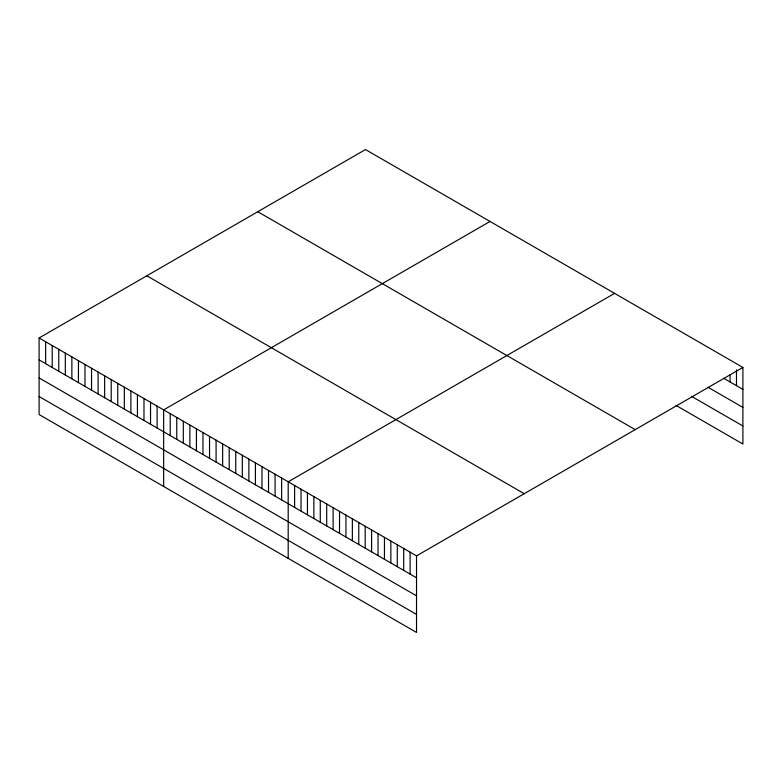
<?xml version="1.0" encoding="UTF-8"?>
<svg xmlns="http://www.w3.org/2000/svg" width="782" height="782" viewBox="0 0 782 782"><rect width="100%" height="100%" fill="white"/><g stroke="black" fill="none" stroke-linecap="round" stroke-linejoin="round"><path stroke-width="1.17" d="M39.1 337.98L416.523 555.875L416.523 632.452L39.1 414.558L39.1 337.98L365.477 149.548L742.9 367.442L742.9 444.02L675.99 405.389M490.031 221.453L163.653 409.885L163.653 486.463M614.574 293.358L288.196 481.79L288.196 558.368M416.523 555.875L742.9 367.442M723.653 378.253L742.9 389.368M708.072 387.295L742.9 407.402M691.571 396.357L742.9 425.985M257.777 211.727L635.199 429.631M146.801 275.792L524.223 493.696M39.1 359.896L416.523 577.8M39.1 377.941L416.523 595.835M39.1 396.523L416.523 614.417M736.488 369.827L736.488 385.663M730.065 374.656L730.065 381.958M410.11 552.17L410.11 574.096M403.688 548.465L403.688 570.391M397.276 544.761L397.276 566.686M390.853 541.056L390.853 562.981M384.441 537.361L384.441 559.277M378.029 533.656L378.029 555.572M371.606 529.952L371.606 551.877M365.194 526.247L365.194 548.172M358.772 522.542L358.772 544.467M352.359 518.837L352.359 540.763M345.947 515.133L345.947 537.058M339.525 511.428L339.525 533.353M333.112 507.723L333.112 529.649M326.7 504.019L326.7 525.944M320.278 500.314L320.278 522.239M313.865 496.609L313.865 518.534M307.443 492.904L307.443 514.83M301.031 489.2L301.031 511.125M294.618 485.495L294.618 507.42M281.647 478.007L281.647 499.933M275.088 474.224L275.088 496.15M268.529 470.441L268.529 492.367M261.98 466.649L261.98 488.574M255.421 462.866L255.421 484.791M248.871 459.083L248.871 481.008M242.312 455.3L242.312 477.225M235.753 451.517L235.753 473.442M229.204 447.734L229.204 469.65M222.645 443.941L222.645 465.867M216.086 440.158L216.086 462.084M209.537 436.376L209.537 458.301M202.978 432.593L202.978 454.518M196.429 428.81L196.429 450.735M189.87 425.027L189.87 446.942M183.311 421.234L183.311 443.159M176.761 417.451L176.761 439.376M170.202 413.668L170.202 435.594M157.094 406.102L157.094 428.028M150.535 402.31L150.535 424.235M143.986 398.527L143.986 420.452M137.427 394.744L137.427 416.669M130.877 390.961L130.877 412.886M124.318 387.178L124.318 409.103M117.759 383.395L117.759 405.32M111.21 379.602L111.21 401.528M104.651 375.819L104.651 397.745M98.092 372.037L98.092 393.962M91.543 368.254L91.543 390.179M84.984 364.471L84.984 386.396M78.435 360.688L78.435 382.603M71.876 356.895L71.876 378.82M65.317 353.112L65.317 375.037M58.767 349.329L58.767 371.255M52.208 345.546L52.208 367.472M45.659 341.763L45.659 363.689"/></g></svg>
